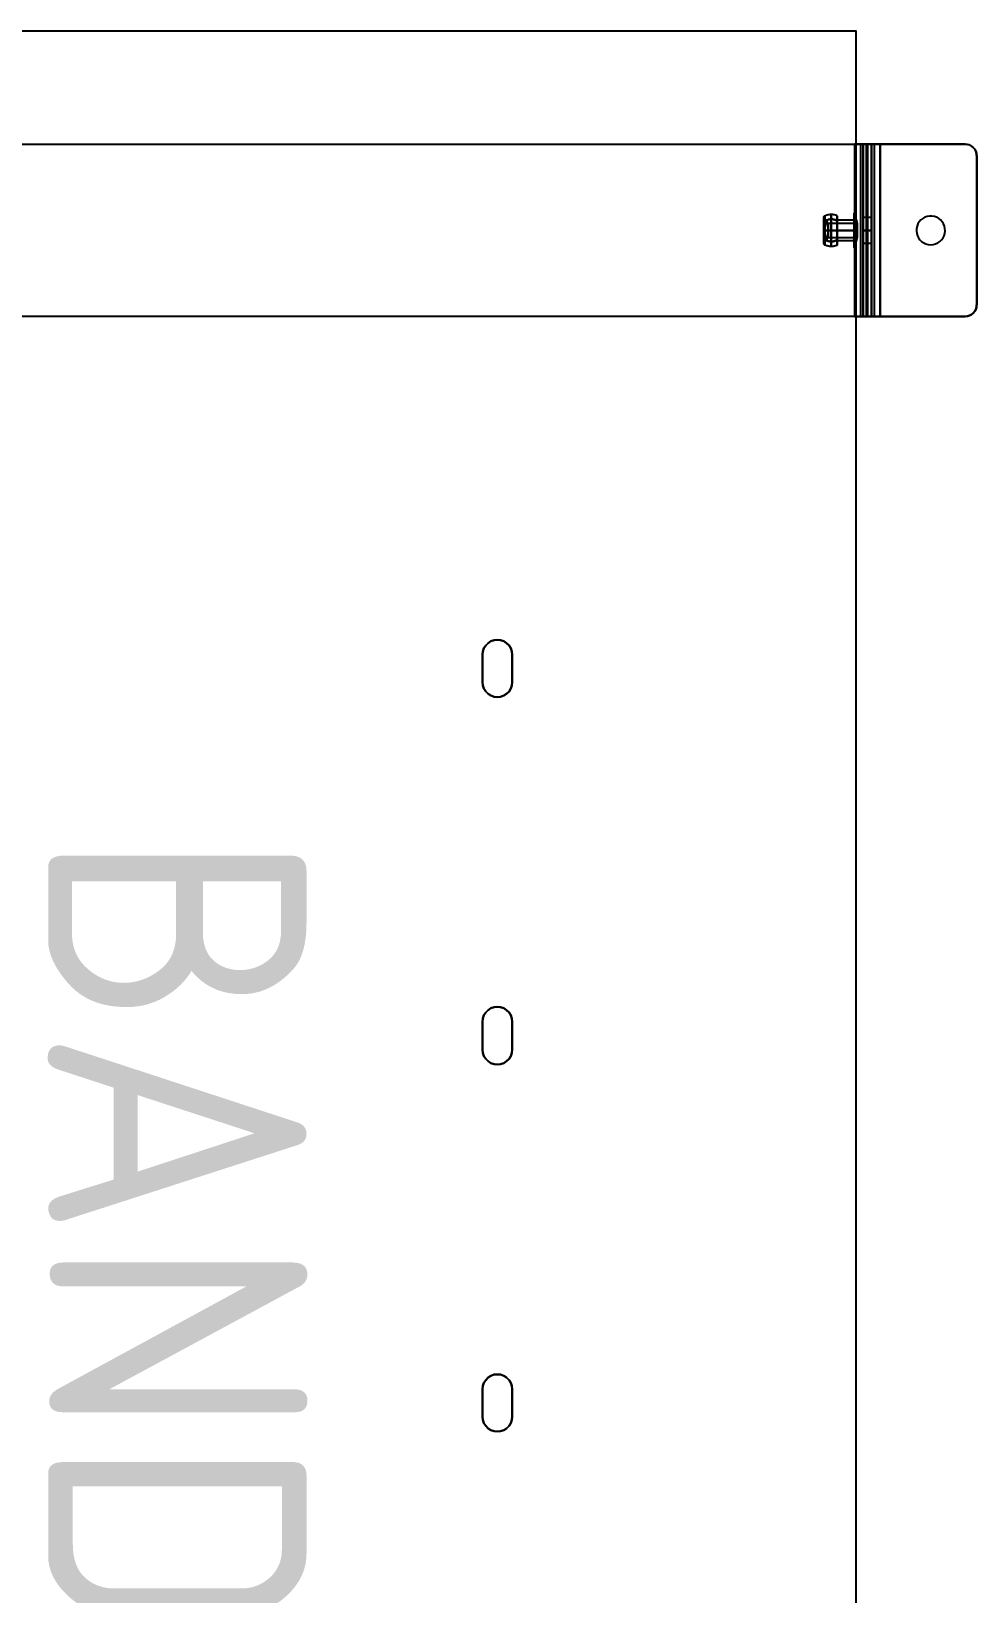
# Model space of a CAD drawing. Header units: millimetres. Extents: x 151130 to 215929, y 2134 to 34533.
# Drawn here: x 152685.3 to 152850, y 22777.1 to 23049.1 of the extents above; entities that cross this region are included whole.
import ezdxf

# ---------------------------------------------------------------- set-up
doc = ezdxf.new("R2010")
doc.units = ezdxf.units.MM
doc.layers.add('OH!-Furniture', color=7, linetype='Continuous')
doc.styles.get("Standard").update_dxf_attribs({"font": 'isocp2.shx'})

# ---------------------------------------------------------------- blocks, each defined once
blk = doc.blocks.new('GANCHO C DOBLE-flat-4')
at = {"layer": 'OH!-Furniture', "color": 2, "flags": 128}
for points in [[(-96.05, 745.78), (-96.02, 746.17), (-95.91, 746.56), (-95.72, 746.89), (-95.47, 747.2), (-95.16, 747.45), (-94.83, 747.64), (-94.44, 747.75), (-94.05, 747.78), (-94.44, 747.75), (-94.83, 747.64), (-95.16, 747.45), (-95.47, 747.2), (-95.72, 746.89), (-95.91, 746.56), (-96.02, 746.17)], [(-68.06, 747.81), (-94.05, 747.81)], [(-68.06, 747.78), (-67.67, 747.75), (-67.28, 747.64), (-66.95, 747.45), (-66.65, 747.2), (-66.4, 746.89), (-66.2, 746.56), (-66.09, 746.17), (-66.06, 745.78), (-66.09, 746.17), (-66.2, 746.56), (-66.4, 746.89), (-66.65, 747.2), (-66.95, 747.45), (-67.28, 747.64), (-67.67, 747.75)], [(-78.55, 739.79), (-78.57, 740.21), (-78.69, 740.62), (-78.85, 741.01), (-79.1, 741.37), (-79.41, 741.68), (-79.74, 741.93), (-80.1, 742.12), (-80.52, 742.23), (-80.93, 742.29), (-81.35, 742.26), (-81.76, 742.18), (-82.18, 742.01), (-82.54, 741.79), (-82.85, 741.51), (-83.12, 741.18), (-83.32, 740.82), (-83.46, 740.43), (-83.54, 740.01), (-83.54, 739.57), (-83.46, 739.15), (-83.32, 738.76), (-83.12, 738.4), (-82.85, 738.07), (-82.54, 737.79), (-82.18, 737.57), (-81.76, 737.4), (-81.35, 737.32), (-80.93, 737.29), (-80.52, 737.35), (-80.1, 737.46), (-79.74, 737.65), (-79.41, 737.9), (-79.1, 738.21), (-78.85, 738.57), (-78.69, 738.96), (-78.57, 739.37), (-78.55, 739.79)], [(-78.55, 739.79), (-78.57, 740.21), (-78.69, 740.62), (-78.85, 741.01), (-79.1, 741.37), (-79.41, 741.68), (-79.74, 741.93), (-80.1, 742.12), (-80.52, 742.23), (-80.93, 742.29), (-81.35, 742.26), (-81.76, 742.18), (-82.18, 742.01), (-82.54, 741.79), (-82.85, 741.51), (-83.12, 741.18), (-83.32, 740.82), (-83.46, 740.43), (-83.54, 740.01), (-83.54, 739.57), (-83.46, 739.15), (-83.32, 738.76), (-83.12, 738.4), (-82.85, 738.07), (-82.54, 737.79), (-82.18, 737.57), (-81.76, 737.4), (-81.35, 737.32), (-80.93, 737.29), (-80.52, 737.35), (-80.1, 737.46), (-79.74, 737.65), (-79.41, 737.9), (-79.1, 738.21), (-78.85, 738.57), (-78.69, 738.96), (-78.57, 739.37), (-78.55, 739.79)], [(-96.05, 731), (-96.05, 730.41), (-96.05, 729.94), (-96.05, 729.61), (-96.05, 729.5), (-96.05, 729.39), (-96.05, 729.08), (-96.05, 728.61), (-96.05, 728), (-96.05, 727.28), (-96.05, 726.5), (-96.05, 727.06), (-96.05, 727.56), (-96.05, 727.89), (-96.05, 728), (-96.05, 728.08), (-96.05, 728.39), (-96.05, 728.86), (-96.05, 729.5), (-96.05, 730.22)], [(-66.06, 729.5), (-96.05, 729.5), (-66.06, 729.5)], [(-81.04, 729.5), (-81.04, 728)], [(-66.06, 726.5), (-66.06, 727.28), (-66.06, 728), (-66.06, 728.61), (-66.06, 729.08), (-66.06, 729.39), (-66.06, 729.5), (-66.06, 729.61), (-66.06, 729.94), (-66.06, 730.41), (-66.06, 731), (-66.06, 730.22), (-66.06, 729.5), (-66.06, 728.86), (-66.06, 728.39), (-66.06, 728.08), (-66.06, 728), (-66.06, 727.89), (-66.06, 727.56), (-66.06, 727.06)], [(-96.05, 728), (-66.06, 728), (-96.05, 728)], [(-96.05, 482.1), (-96.05, 726.5), (-66.06, 726.5), (-66.06, 482.1), (-96.05, 482.1)], [(-66.06, 482.1), (-96.05, 482.1), (-96.05, 726.5), (-66.06, 726.5)], [(-81.04, 726.99), (-81.04, 721.92)], [(-81.04, 726.54), (-81.04, 726.47)], [(-83.13, 721.26), (-83.14, 721.25), (-83.15, 721.23), (-83.17, 721.22), (-83.18, 721.21), (-83.2, 721.2), (-83.22, 721.2), (-83.24, 721.19), (-83.25, 721.18), (-83.27, 721.18), (-83.29, 721.18), (-83.31, 721.18), (-83.33, 721.18), (-83.35, 721.18), (-83.37, 721.18), (-83.39, 721.19), (-83.41, 721.19), (-83.42, 721.2), (-83.44, 721.21), (-83.46, 721.22), (-83.47, 721.23), (-83.49, 721.24), (-83.5, 721.26), (-83.51, 721.27), (-83.52, 721.29), (-83.53, 721.3), (-83.54, 721.32), (-83.53, 721.3), (-83.52, 721.29), (-83.51, 721.27), (-83.5, 721.26), (-83.49, 721.24), (-83.47, 721.23), (-83.46, 721.22), (-83.44, 721.21), (-83.42, 721.2), (-83.41, 721.19), (-83.39, 721.19), (-83.37, 721.18), (-83.35, 721.18), (-83.33, 721.18), (-83.31, 721.18), (-83.29, 721.18), (-83.27, 721.18), (-83.25, 721.18), (-83.24, 721.19), (-83.22, 721.2), (-83.2, 721.2), (-83.18, 721.21), (-83.17, 721.22), (-83.15, 721.23), (-83.14, 721.25)], [(-82.61, 721.32), (-82.64, 721.36), (-82.67, 721.41), (-82.7, 721.45), (-82.73, 721.5), (-82.75, 721.55), (-82.78, 721.59), (-82.8, 721.64), (-82.82, 721.69), (-82.84, 721.74), (-82.86, 721.79), (-82.88, 721.84), (-82.9, 721.89), (-82.91, 721.94), (-82.93, 721.99), (-82.94, 722.04), (-82.95, 722.09), (-82.96, 722.14), (-82.97, 722.2), (-82.97, 722.25), (-82.98, 722.3), (-82.98, 722.35), (-82.99, 722.41), (-82.99, 722.46), (-82.99, 722.51), (-82.98, 722.56), (-82.98, 722.62), (-82.98, 722.67), (-82.97, 722.72), (-82.96, 722.78), (-82.95, 722.83), (-82.94, 722.88), (-82.93, 722.93), (-82.92, 722.98), (-82.9, 723.03), (-82.89, 723.08), (-82.87, 723.13), (-82.85, 723.18), (-82.83, 723.23), (-82.81, 723.28), (-82.79, 723.33), (-82.76, 723.37), (-82.74, 723.42), (-82.71, 723.47), (-82.74, 723.42), (-82.76, 723.37), (-82.79, 723.33), (-82.81, 723.28), (-82.83, 723.23), (-82.85, 723.18), (-82.87, 723.13), (-82.89, 723.08), (-82.9, 723.03), (-82.92, 722.98), (-82.93, 722.93), (-82.94, 722.88), (-82.95, 722.83), (-82.96, 722.78), (-82.97, 722.72), (-82.98, 722.67), (-82.98, 722.62), (-82.98, 722.56), (-82.99, 722.51), (-82.99, 722.46), (-82.99, 722.41), (-82.98, 722.35), (-82.98, 722.3), (-82.97, 722.25), (-82.97, 722.2), (-82.96, 722.14), (-82.95, 722.09), (-82.94, 722.04), (-82.93, 721.99), (-82.91, 721.94), (-82.9, 721.89), (-82.88, 721.84), (-82.86, 721.79), (-82.84, 721.74), (-82.82, 721.69), (-82.8, 721.64), (-82.78, 721.59), (-82.75, 721.55), (-82.73, 721.5), (-82.7, 721.45), (-82.67, 721.41), (-82.64, 721.36)], [(-81.04, 721.26), (-81.04, 721.34), (-81.04, 721.42), (-81.04, 721.49), (-81.04, 721.56), (-81.04, 721.63), (-81.04, 721.69), (-81.04, 721.75), (-81.04, 721.81), (-81.04, 721.87), (-81.04, 721.92), (-81.04, 721.87), (-81.04, 721.81), (-81.04, 721.75), (-81.04, 721.69), (-81.04, 721.63), (-81.04, 721.56), (-81.04, 721.49), (-81.04, 721.42), (-81.04, 721.34)], [(-79.38, 723.47), (-79.35, 723.42), (-79.33, 723.37), (-79.3, 723.33), (-79.28, 723.28), (-79.26, 723.23), (-79.24, 723.18), (-79.22, 723.13), (-79.2, 723.08), (-79.18, 723.03), (-79.17, 722.98), (-79.16, 722.93), (-79.14, 722.88), (-79.13, 722.83), (-79.12, 722.77), (-79.12, 722.72), (-79.11, 722.67), (-79.11, 722.62), (-79.1, 722.56), (-79.1, 722.51), (-79.1, 722.46), (-79.1, 722.41), (-79.1, 722.35), (-79.11, 722.3), (-79.11, 722.25), (-79.12, 722.19), (-79.13, 722.14), (-79.14, 722.09), (-79.15, 722.04), (-79.16, 721.99), (-79.17, 721.94), (-79.19, 721.89), (-79.21, 721.84), (-79.22, 721.79), (-79.24, 721.74), (-79.26, 721.69), (-79.28, 721.64), (-79.31, 721.59), (-79.33, 721.54), (-79.36, 721.5), (-79.38, 721.45), (-79.41, 721.41), (-79.44, 721.36), (-79.47, 721.32), (-79.44, 721.36), (-79.41, 721.41), (-79.38, 721.45), (-79.36, 721.5), (-79.33, 721.54), (-79.31, 721.59), (-79.28, 721.64), (-79.26, 721.69), (-79.24, 721.74), (-79.22, 721.79), (-79.21, 721.84), (-79.19, 721.89), (-79.17, 721.94), (-79.16, 721.99), (-79.15, 722.04), (-79.14, 722.09), (-79.13, 722.14), (-79.12, 722.19), (-79.11, 722.25), (-79.11, 722.3), (-79.1, 722.35), (-79.1, 722.41), (-79.1, 722.46), (-79.1, 722.51), (-79.1, 722.56), (-79.11, 722.62), (-79.11, 722.67), (-79.12, 722.72), (-79.12, 722.77), (-79.13, 722.83), (-79.14, 722.88), (-79.16, 722.93), (-79.17, 722.98), (-79.18, 723.03), (-79.2, 723.08), (-79.22, 723.13), (-79.24, 723.18), (-79.26, 723.23), (-79.28, 723.28), (-79.3, 723.33), (-79.33, 723.37), (-79.35, 723.42)], [(-78.55, 721.32), (-78.55, 721.3), (-78.56, 721.29), (-78.58, 721.27), (-78.59, 721.26), (-78.6, 721.24), (-78.62, 721.23), (-78.63, 721.22), (-78.65, 721.21), (-78.66, 721.2), (-78.68, 721.19), (-78.7, 721.19), (-78.72, 721.18), (-78.74, 721.18), (-78.76, 721.18), (-78.78, 721.18), (-78.79, 721.18), (-78.81, 721.18), (-78.83, 721.18), (-78.85, 721.19), (-78.87, 721.2), (-78.89, 721.2), (-78.9, 721.21), (-78.92, 721.22), (-78.93, 721.23), (-78.95, 721.25), (-78.96, 721.26), (-78.95, 721.25), (-78.93, 721.23), (-78.92, 721.22), (-78.9, 721.21), (-78.89, 721.2), (-78.87, 721.2), (-78.85, 721.19), (-78.83, 721.18), (-78.81, 721.18), (-78.79, 721.18), (-78.78, 721.18), (-78.76, 721.18), (-78.74, 721.18), (-78.72, 721.18), (-78.7, 721.19), (-78.68, 721.19), (-78.66, 721.2), (-78.65, 721.21), (-78.63, 721.22), (-78.62, 721.23), (-78.6, 721.24), (-78.59, 721.26), (-78.58, 721.27), (-78.56, 721.29), (-78.55, 721.3)]]:
    blk.add_lwpolyline(points, close=True, dxfattribs=at)
for points in [[(-66.06, 745.78), (-66.06, 731), (-96.05, 731)], [(-96.05, 731), (-96.05, 745.78), (-96.05, 731), (-66.06, 731), (-66.06, 745.78)], [(-96.05, 729.94), (-66.06, 729.94)], [(-83.32, 728), (-83.21, 728), (-82.87, 728), (-82.37, 728), (-81.76, 728), (-81.04, 728), (-80.35, 728), (-79.74, 728), (-79.24, 728), (-78.91, 728), (-78.8, 728), (-78.8, 729.5), (-78.91, 729.5), (-79.24, 729.5), (-79.74, 729.5), (-80.35, 729.5), (-81.04, 729.5), (-81.76, 729.5), (-82.37, 729.5), (-82.87, 729.5), (-83.21, 729.5)], [(-78.91, 728), (-79.24, 728), (-79.74, 728), (-80.35, 728), (-81.04, 728), (-81.76, 728), (-82.37, 728), (-82.87, 728), (-83.21, 728), (-83.32, 728), (-83.32, 729.5), (-83.21, 729.5), (-82.87, 729.5), (-82.37, 729.5), (-81.76, 729.5), (-81.04, 729.5), (-80.35, 729.5), (-79.74, 729.5), (-79.24, 729.5), (-78.91, 729.5), (-78.8, 729.5)], [(-66.06, 728.86), (-96.05, 728.86)], [(-66.06, 728.61), (-96.05, 728.61)], [(-96.05, 727.56), (-66.06, 727.56)], [(-82.29, 726.98), (-82.4, 726.97), (-82.51, 726.95), (-82.63, 726.93), (-82.74, 726.91), (-82.85, 726.88), (-82.96, 726.86), (-83.07, 726.83), (-83.18, 726.81), (-83.29, 726.78), (-83.4, 726.75), (-83.5, 726.71), (-83.61, 726.68), (-83.72, 726.65), (-83.83, 726.61), (-83.93, 726.57), (-84.04, 726.54)], [(-78.05, 726.54), (-78.05, 726.54), (-78.05, 726.54), (-78.07, 726.54), (-78.08, 726.54), (-78.1, 726.54), (-78.12, 726.54), (-78.15, 726.54), (-78.19, 726.54), (-78.22, 726.54), (-78.26, 726.54), (-78.31, 726.54), (-78.36, 726.54), (-78.41, 726.54), (-78.47, 726.54), (-78.53, 726.54), (-78.59, 726.54), (-78.66, 726.54), (-78.73, 726.54), (-78.81, 726.54), (-78.88, 726.54), (-78.96, 726.54), (-79.05, 726.54), (-79.14, 726.54), (-79.23, 726.54), (-79.32, 726.54), (-79.41, 726.54), (-79.51, 726.54), (-79.61, 726.54), (-79.71, 726.54), (-79.82, 726.54), (-79.92, 726.54), (-80.03, 726.54), (-80.14, 726.54), (-80.25, 726.54), (-80.36, 726.54), (-80.47, 726.54), (-80.59, 726.54), (-80.7, 726.54), (-80.81, 726.54), (-80.93, 726.54), (-81.04, 726.54), (-81.16, 726.54), (-81.27, 726.54), (-81.39, 726.54), (-81.5, 726.54), (-81.61, 726.54), (-81.73, 726.54), (-81.84, 726.54), (-81.95, 726.54), (-82.06, 726.54), (-82.16, 726.54), (-82.27, 726.54), (-82.37, 726.54), (-82.48, 726.54), (-82.58, 726.54), (-82.67, 726.54), (-82.77, 726.54), (-82.86, 726.54), (-82.95, 726.54), (-83.04, 726.54), (-83.12, 726.54), (-83.2, 726.54), (-83.28, 726.54), (-83.36, 726.54), (-83.43, 726.54), (-83.5, 726.54), (-83.56, 726.54), (-83.62, 726.54), (-83.68, 726.54), (-83.73, 726.54), (-83.78, 726.54), (-83.82, 726.54), (-83.86, 726.54), (-83.9, 726.54), (-83.93, 726.54), (-83.96, 726.54), (-83.99, 726.54), (-84.01, 726.54), (-84.02, 726.54), (-84.03, 726.54), (-84.04, 726.54), (-84.04, 726.54), (-84.04, 726.47), (-84.04, 726.47), (-84.03, 726.47), (-84.02, 726.47), (-84.01, 726.47), (-83.99, 726.47), (-83.96, 726.47), (-83.93, 726.47), (-83.9, 726.47), (-83.86, 726.47), (-83.82, 726.47), (-83.78, 726.47), (-83.73, 726.47), (-83.68, 726.47), (-83.62, 726.47), (-83.56, 726.47), (-83.5, 726.47), (-83.43, 726.47), (-83.36, 726.47), (-83.28, 726.47), (-83.2, 726.47), (-83.12, 726.47), (-83.04, 726.47), (-82.95, 726.47), (-82.86, 726.47), (-82.77, 726.47), (-82.67, 726.47), (-82.58, 726.47), (-82.48, 726.47), (-82.37, 726.47), (-82.27, 726.47), (-82.16, 726.47), (-82.06, 726.47), (-81.95, 726.47), (-81.84, 726.47), (-81.73, 726.47), (-81.61, 726.47), (-81.5, 726.47), (-81.39, 726.47), (-81.27, 726.47), (-81.16, 726.47), (-81.04, 726.47), (-80.93, 726.47), (-80.81, 726.47), (-80.7, 726.47), (-80.59, 726.47), (-80.47, 726.47), (-80.36, 726.47), (-80.25, 726.47), (-80.14, 726.47), (-80.03, 726.47), (-79.92, 726.47), (-79.82, 726.47), (-79.71, 726.47), (-79.61, 726.47), (-79.51, 726.47), (-79.41, 726.47), (-79.32, 726.47), (-79.23, 726.47), (-79.14, 726.47), (-79.05, 726.47), (-78.96, 726.47), (-78.88, 726.47), (-78.81, 726.47), (-78.73, 726.47), (-78.66, 726.47), (-78.59, 726.47), (-78.53, 726.47), (-78.47, 726.47), (-78.41, 726.47), (-78.36, 726.47), (-78.31, 726.47), (-78.26, 726.47), (-78.22, 726.47), (-78.19, 726.47), (-78.15, 726.47), (-78.12, 726.47), (-78.1, 726.47), (-78.08, 726.47), (-78.07, 726.47), (-78.05, 726.47), (-78.05, 726.47), (-78.05, 726.47)], [(-84.04, 726.54), (-84.03, 726.54), (-84.02, 726.54), (-84.01, 726.54), (-83.99, 726.54), (-83.96, 726.54), (-83.93, 726.54), (-83.9, 726.54), (-83.86, 726.54), (-83.82, 726.54), (-83.78, 726.54), (-83.73, 726.54), (-83.68, 726.54), (-83.62, 726.54), (-83.56, 726.54), (-83.5, 726.54), (-83.43, 726.54), (-83.36, 726.54), (-83.28, 726.54), (-83.2, 726.54), (-83.12, 726.54), (-83.04, 726.54), (-82.95, 726.54), (-82.86, 726.54), (-82.77, 726.54), (-82.67, 726.54), (-82.58, 726.54), (-82.48, 726.54), (-82.37, 726.54), (-82.27, 726.54), (-82.16, 726.54), (-82.06, 726.54), (-81.95, 726.54), (-81.84, 726.54), (-81.73, 726.54), (-81.61, 726.54), (-81.5, 726.54), (-81.39, 726.54), (-81.27, 726.54), (-81.16, 726.54), (-81.04, 726.54), (-80.93, 726.54), (-80.81, 726.54), (-80.7, 726.54), (-80.59, 726.54), (-80.47, 726.54), (-80.36, 726.54), (-80.25, 726.54), (-80.14, 726.54), (-80.03, 726.54), (-79.92, 726.54), (-79.82, 726.54), (-79.71, 726.54), (-79.61, 726.54), (-79.51, 726.54), (-79.41, 726.54), (-79.32, 726.54), (-79.23, 726.54), (-79.14, 726.54), (-79.05, 726.54), (-78.96, 726.54), (-78.88, 726.54), (-78.81, 726.54), (-78.73, 726.54), (-78.66, 726.54), (-78.59, 726.54), (-78.53, 726.54), (-78.47, 726.54), (-78.41, 726.54), (-78.36, 726.54), (-78.31, 726.54), (-78.26, 726.54), (-78.22, 726.54), (-78.19, 726.54), (-78.15, 726.54), (-78.12, 726.54), (-78.1, 726.54), (-78.08, 726.54), (-78.07, 726.54), (-78.05, 726.54), (-78.05, 726.54), (-78.05, 726.54), (-78.05, 726.47), (-78.05, 726.47), (-78.05, 726.47), (-78.07, 726.47), (-78.08, 726.47), (-78.1, 726.47), (-78.12, 726.47), (-78.15, 726.47), (-78.19, 726.47), (-78.22, 726.47), (-78.26, 726.47), (-78.31, 726.47), (-78.36, 726.47), (-78.41, 726.47), (-78.47, 726.47), (-78.53, 726.47), (-78.59, 726.47), (-78.66, 726.47), (-78.73, 726.47), (-78.81, 726.47), (-78.88, 726.47), (-78.96, 726.47), (-79.05, 726.47), (-79.14, 726.47), (-79.23, 726.47), (-79.32, 726.47), (-79.41, 726.47), (-79.51, 726.47), (-79.61, 726.47), (-79.71, 726.47), (-79.82, 726.47), (-79.92, 726.47), (-80.03, 726.47), (-80.14, 726.47), (-80.25, 726.47), (-80.36, 726.47), (-80.47, 726.47), (-80.59, 726.47), (-80.7, 726.47), (-80.81, 726.47), (-80.93, 726.47), (-81.04, 726.47), (-81.16, 726.47), (-81.27, 726.47), (-81.39, 726.47), (-81.5, 726.47), (-81.61, 726.47), (-81.73, 726.47), (-81.84, 726.47), (-81.95, 726.47), (-82.06, 726.47), (-82.16, 726.47), (-82.27, 726.47), (-82.37, 726.47), (-82.48, 726.47), (-82.58, 726.47), (-82.67, 726.47), (-82.77, 726.47), (-82.86, 726.47), (-82.95, 726.47), (-83.04, 726.47), (-83.12, 726.47), (-83.2, 726.47), (-83.28, 726.47), (-83.36, 726.47), (-83.43, 726.47), (-83.5, 726.47), (-83.56, 726.47), (-83.62, 726.47), (-83.68, 726.47), (-83.73, 726.47), (-83.78, 726.47), (-83.82, 726.47), (-83.86, 726.47), (-83.9, 726.47), (-83.93, 726.47), (-83.96, 726.47), (-83.99, 726.47), (-84.01, 726.47), (-84.02, 726.47), (-84.03, 726.47), (-84.04, 726.47)], [(-83.79, 722.47), (-83.78, 722.47), (-83.77, 722.47), (-83.76, 722.47), (-83.74, 722.47), (-83.71, 722.47), (-83.68, 722.47), (-83.65, 722.47), (-83.61, 722.47), (-83.57, 722.47), (-83.53, 722.47), (-83.48, 722.47), (-83.42, 722.47), (-83.37, 722.47), (-83.31, 722.47), (-83.24, 722.47), (-83.17, 722.47), (-83.1, 722.47), (-83.03, 722.47), (-82.95, 722.47), (-82.87, 722.47), (-82.78, 722.47), (-82.69, 722.47), (-82.6, 722.47), (-82.51, 722.47), (-82.42, 722.47), (-82.32, 722.47), (-82.22, 722.47), (-82.12, 722.47), (-82.02, 722.47), (-81.91, 722.47), (-81.81, 722.47), (-81.7, 722.47), (-81.59, 722.47), (-81.48, 722.47), (-81.37, 722.47), (-81.26, 722.47), (-81.15, 722.47), (-81.04, 722.47), (-81.04, 722.58), (-81.04, 722.69), (-81.04, 722.81), (-81.04, 722.92), (-81.04, 723.03), (-81.04, 723.14), (-81.04, 723.25), (-81.04, 723.36), (-81.04, 723.47), (-81.04, 726.47), (-81.04, 723.47)], [(-78.46, 726.54), (-78.56, 726.57), (-78.67, 726.6), (-78.77, 726.63), (-78.88, 726.66), (-78.98, 726.69), (-79.09, 726.71), (-79.2, 726.74), (-79.3, 726.76), (-79.41, 726.78), (-79.52, 726.8), (-79.63, 726.82), (-79.73, 726.84), (-79.84, 726.85), (-79.95, 726.87), (-80.06, 726.88), (-80.17, 726.89), (-80.28, 726.9), (-80.39, 726.91), (-80.49, 726.92), (-80.6, 726.93), (-80.71, 726.93), (-80.82, 726.94), (-80.93, 726.94), (-81.04, 726.94), (-81.15, 726.94), (-81.26, 726.94), (-81.37, 726.93), (-81.48, 726.93), (-81.59, 726.92), (-81.7, 726.91), (-81.81, 726.9), (-81.92, 726.89), (-82.02, 726.88), (-82.13, 726.87), (-82.24, 726.85), (-82.35, 726.84), (-82.46, 726.82), (-82.56, 726.8), (-82.67, 726.78), (-82.78, 726.76), (-82.89, 726.74), (-82.99, 726.71), (-83.1, 726.69), (-83.21, 726.66), (-83.31, 726.63), (-83.42, 726.6), (-83.52, 726.57), (-83.62, 726.54), (-83.52, 726.57), (-83.42, 726.6), (-83.31, 726.63), (-83.2, 726.66), (-83.1, 726.69), (-82.99, 726.71), (-82.89, 726.74), (-82.78, 726.76), (-82.67, 726.78), (-82.56, 726.8), (-82.46, 726.82), (-82.35, 726.84), (-82.24, 726.85), (-82.13, 726.87), (-82.02, 726.88), (-81.92, 726.89), (-81.81, 726.9), (-81.7, 726.91), (-81.59, 726.92), (-81.48, 726.93), (-81.37, 726.93), (-81.26, 726.94), (-81.15, 726.94), (-81.04, 726.94), (-80.93, 726.94), (-80.82, 726.94), (-80.71, 726.93), (-80.6, 726.93), (-80.5, 726.92), (-80.39, 726.91), (-80.28, 726.9), (-80.17, 726.89), (-80.06, 726.88), (-79.95, 726.87), (-79.84, 726.85), (-79.73, 726.84), (-79.63, 726.82), (-79.52, 726.8), (-79.41, 726.78), (-79.3, 726.76), (-79.2, 726.74), (-79.09, 726.71), (-78.98, 726.69), (-78.88, 726.66), (-78.77, 726.63), (-78.67, 726.6), (-78.56, 726.57), (-78.46, 726.54)], [(-82.79, 726.47), (-82.78, 726.47), (-82.77, 726.47), (-82.76, 726.47), (-82.74, 726.47), (-82.71, 726.47), (-82.68, 726.47), (-82.65, 726.47), (-82.61, 726.47), (-82.57, 726.47), (-82.53, 726.47), (-82.48, 726.47), (-82.43, 726.47), (-82.37, 726.47), (-82.31, 726.47), (-82.25, 726.47), (-82.18, 726.47), (-82.11, 726.47), (-82.04, 726.47), (-81.97, 726.47), (-81.89, 726.47), (-81.81, 726.47), (-81.73, 726.47), (-81.65, 726.47), (-81.57, 726.47), (-81.48, 726.47), (-81.4, 726.47), (-81.31, 726.47), (-81.22, 726.47), (-81.13, 726.47), (-81.04, 726.47), (-80.96, 726.47), (-80.87, 726.47), (-80.78, 726.47), (-80.69, 726.47), (-80.61, 726.47), (-80.52, 726.47), (-80.44, 726.47), (-80.35, 726.47), (-80.27, 726.47), (-80.19, 726.47), (-80.12, 726.47), (-80.04, 726.47), (-79.97, 726.47), (-79.9, 726.47), (-79.84, 726.47), (-79.78, 726.47), (-79.72, 726.47), (-79.66, 726.47), (-79.61, 726.47), (-79.56, 726.47), (-79.51, 726.47), (-79.47, 726.47), (-79.44, 726.47), (-79.4, 726.47), (-79.38, 726.47), (-79.35, 726.47), (-79.33, 726.47), (-79.32, 726.47), (-79.3, 726.47), (-79.3, 726.47), (-79.29, 726.47), (-79.3, 726.47), (-79.3, 726.47), (-79.32, 726.47), (-79.33, 726.47), (-79.35, 726.47), (-79.38, 726.47), (-79.4, 726.47), (-79.44, 726.47), (-79.47, 726.47), (-79.51, 726.47), (-79.56, 726.47), (-79.61, 726.47), (-79.66, 726.47), (-79.72, 726.47), (-79.78, 726.47), (-79.84, 726.47), (-79.9, 726.47), (-79.97, 726.47), (-80.04, 726.47), (-80.12, 726.47), (-80.19, 726.47), (-80.27, 726.47), (-80.35, 726.47), (-80.44, 726.47), (-80.52, 726.47), (-80.61, 726.47), (-80.69, 726.47), (-80.78, 726.47), (-80.87, 726.47), (-80.96, 726.47), (-81.04, 726.47), (-81.13, 726.47), (-81.22, 726.47), (-81.31, 726.47), (-81.4, 726.47), (-81.48, 726.47), (-81.57, 726.47), (-81.65, 726.47), (-81.73, 726.47), (-81.81, 726.47), (-81.89, 726.47), (-81.97, 726.47), (-82.04, 726.47), (-82.11, 726.47), (-82.18, 726.47), (-82.25, 726.47), (-82.31, 726.47), (-82.37, 726.47), (-82.43, 726.47), (-82.48, 726.47), (-82.53, 726.47), (-82.57, 726.47), (-82.61, 726.47), (-82.65, 726.47), (-82.68, 726.47), (-82.71, 726.47), (-82.74, 726.47), (-82.76, 726.47), (-82.77, 726.47), (-82.78, 726.47), (-82.79, 726.47), (-82.79, 726.47), (-82.79, 723.47), (-82.79, 723.47), (-82.78, 723.47), (-82.77, 723.47), (-82.76, 723.47), (-82.74, 723.47), (-82.71, 723.47), (-82.68, 723.47), (-82.65, 723.47), (-82.61, 723.47), (-82.57, 723.47), (-82.53, 723.47), (-82.48, 723.47), (-82.43, 723.47), (-82.37, 723.47), (-82.31, 723.47), (-82.25, 723.47), (-82.18, 723.47), (-82.11, 723.47), (-82.04, 723.47), (-81.97, 723.47), (-81.89, 723.47), (-81.81, 723.47), (-81.73, 723.47), (-81.65, 723.47), (-81.57, 723.47), (-81.48, 723.47), (-81.4, 723.47), (-81.31, 723.47), (-81.22, 723.47), (-81.13, 723.47), (-81.04, 723.47), (-80.96, 723.47), (-80.87, 723.47), (-80.78, 723.47), (-80.69, 723.47), (-80.61, 723.47), (-80.52, 723.47), (-80.44, 723.47), (-80.35, 723.47), (-80.27, 723.47), (-80.19, 723.47), (-80.12, 723.47), (-80.04, 723.47), (-79.97, 723.47), (-79.9, 723.47), (-79.84, 723.47), (-79.78, 723.47), (-79.72, 723.47), (-79.66, 723.47), (-79.61, 723.47), (-79.56, 723.47), (-79.51, 723.47), (-79.47, 723.47), (-79.44, 723.47), (-79.4, 723.47), (-79.38, 723.47), (-79.35, 723.47), (-79.33, 723.47), (-79.32, 723.47), (-79.3, 723.47), (-79.3, 723.47), (-79.29, 723.47), (-79.3, 723.47), (-79.3, 723.47), (-79.32, 723.47), (-79.33, 723.47), (-79.35, 723.47), (-79.38, 723.47), (-79.4, 723.47), (-79.44, 723.47), (-79.47, 723.47), (-79.51, 723.47), (-79.56, 723.47), (-79.61, 723.47), (-79.66, 723.47), (-79.72, 723.47), (-79.78, 723.47), (-79.84, 723.47), (-79.9, 723.47), (-79.97, 723.47), (-80.04, 723.47), (-80.12, 723.47), (-80.19, 723.47), (-80.27, 723.47), (-80.35, 723.47), (-80.44, 723.47), (-80.52, 723.47), (-80.61, 723.47), (-80.69, 723.47), (-80.78, 723.47), (-80.87, 723.47), (-80.96, 723.47), (-81.04, 723.47), (-81.13, 723.47), (-81.22, 723.47), (-81.31, 723.47), (-81.4, 723.47), (-81.48, 723.47), (-81.57, 723.47), (-81.65, 723.47), (-81.73, 723.47), (-81.81, 723.47), (-81.89, 723.47), (-81.97, 723.47), (-82.04, 723.47), (-82.11, 723.47), (-82.18, 723.47), (-82.25, 723.47), (-82.31, 723.47), (-82.37, 723.47), (-82.43, 723.47), (-82.48, 723.47), (-82.53, 723.47), (-82.57, 723.47), (-82.61, 723.47), (-82.65, 723.47), (-82.68, 723.47), (-82.71, 723.47), (-82.74, 723.47), (-82.76, 723.47), (-82.77, 723.47), (-82.78, 723.47), (-82.79, 723.47)], [(-82.29, 721.92), (-82.29, 721.92), (-82.28, 721.92), (-82.27, 721.92), (-82.26, 721.92), (-82.24, 721.92), (-82.21, 721.92), (-82.18, 721.92), (-82.15, 721.92), (-82.11, 721.92), (-82.07, 721.92), (-82.03, 721.92), (-81.98, 721.92), (-81.93, 721.92), (-81.87, 721.92), (-81.81, 721.92), (-81.75, 721.92), (-81.69, 721.92), (-81.62, 721.92), (-81.56, 721.92), (-81.49, 721.92), (-81.42, 721.92), (-81.34, 721.92), (-81.27, 721.92), (-81.19, 721.92), (-81.12, 721.92), (-81.04, 721.92), (-80.97, 721.92), (-80.89, 721.92), (-80.82, 721.92), (-80.74, 721.92), (-80.67, 721.92), (-80.6, 721.92), (-80.53, 721.92), (-80.46, 721.92), (-80.4, 721.92), (-80.33, 721.92), (-80.27, 721.92), (-80.22, 721.92), (-80.16, 721.92), (-80.11, 721.92), (-80.06, 721.92), (-80.02, 721.92), (-79.97, 721.92), (-79.94, 721.92), (-79.9, 721.92), (-79.88, 721.92), (-79.85, 721.92), (-79.83, 721.92), (-79.82, 721.92), (-79.8, 721.92), (-79.8, 721.92), (-79.79, 721.92), (-79.79, 726.99), (-79.8, 726.99), (-79.8, 726.99), (-79.82, 726.99), (-79.83, 726.99), (-79.85, 726.99), (-79.88, 726.99), (-79.9, 726.99), (-79.94, 726.99), (-79.97, 726.99), (-80.02, 726.99), (-80.06, 726.99), (-80.11, 726.99), (-80.16, 726.99), (-80.22, 726.99), (-80.27, 726.99), (-80.33, 726.99), (-80.4, 726.99), (-80.46, 726.99), (-80.53, 726.99), (-80.6, 726.99), (-80.67, 726.99), (-80.74, 726.99), (-80.82, 726.99), (-80.89, 726.99), (-80.97, 726.99), (-81.04, 726.99), (-81.12, 726.99), (-81.19, 726.99), (-81.27, 726.99), (-81.34, 726.99), (-81.42, 726.99), (-81.49, 726.99), (-81.56, 726.99), (-81.62, 726.99), (-81.69, 726.99), (-81.75, 726.99), (-81.81, 726.99), (-81.87, 726.99), (-81.93, 726.99), (-81.98, 726.99), (-82.03, 726.99), (-82.07, 726.99), (-82.11, 726.99), (-82.15, 726.99), (-82.18, 726.99), (-82.21, 726.99), (-82.24, 726.99), (-82.26, 726.99), (-82.27, 726.99), (-82.28, 726.99), (-82.29, 726.99)], [(-79.8, 721.92), (-79.8, 721.92), (-79.82, 721.92), (-79.83, 721.92), (-79.85, 721.92), (-79.88, 721.92), (-79.9, 721.92), (-79.94, 721.92), (-79.97, 721.92), (-80.02, 721.92), (-80.06, 721.92), (-80.11, 721.92), (-80.16, 721.92), (-80.22, 721.92), (-80.27, 721.92), (-80.33, 721.92), (-80.4, 721.92), (-80.46, 721.92), (-80.53, 721.92), (-80.6, 721.92), (-80.67, 721.92), (-80.74, 721.92), (-80.82, 721.92), (-80.89, 721.92), (-80.97, 721.92), (-81.04, 721.92), (-81.12, 721.92), (-81.19, 721.92), (-81.27, 721.92), (-81.34, 721.92), (-81.42, 721.92), (-81.49, 721.92), (-81.56, 721.92), (-81.62, 721.92), (-81.69, 721.92), (-81.75, 721.92), (-81.81, 721.92), (-81.87, 721.92), (-81.93, 721.92), (-81.98, 721.92), (-82.03, 721.92), (-82.07, 721.92), (-82.11, 721.92), (-82.15, 721.92), (-82.18, 721.92), (-82.21, 721.92), (-82.24, 721.92), (-82.26, 721.92), (-82.27, 721.92), (-82.28, 721.92), (-82.29, 721.92), (-82.29, 721.92), (-82.29, 726.99), (-82.29, 726.99), (-82.28, 726.99), (-82.27, 726.99), (-82.26, 726.99), (-82.24, 726.99), (-82.21, 726.99), (-82.18, 726.99), (-82.15, 726.99), (-82.11, 726.99), (-82.07, 726.99), (-82.03, 726.99), (-81.98, 726.99), (-81.93, 726.99), (-81.87, 726.99), (-81.81, 726.99), (-81.75, 726.99), (-81.69, 726.99), (-81.62, 726.99), (-81.56, 726.99), (-81.49, 726.99), (-81.42, 726.99), (-81.34, 726.99), (-81.27, 726.99), (-81.19, 726.99), (-81.12, 726.99), (-81.04, 726.99), (-80.97, 726.99), (-80.89, 726.99), (-80.82, 726.99), (-80.74, 726.99), (-80.67, 726.99), (-80.6, 726.99), (-80.53, 726.99), (-80.46, 726.99), (-80.4, 726.99), (-80.33, 726.99), (-80.27, 726.99), (-80.22, 726.99), (-80.16, 726.99), (-80.11, 726.99), (-80.06, 726.99), (-80.02, 726.99), (-79.97, 726.99), (-79.94, 726.99), (-79.9, 726.99), (-79.88, 726.99), (-79.85, 726.99), (-79.83, 726.99), (-79.82, 726.99), (-79.8, 726.99), (-79.8, 726.99), (-79.79, 726.99)], [(-81.04, 726.96), (-81.04, 726.92), (-81.04, 726.88), (-81.04, 726.83), (-81.04, 726.78), (-81.04, 726.73), (-81.04, 726.67), (-81.04, 726.61), (-81.04, 726.54), (-81.04, 726.61), (-81.04, 726.67), (-81.04, 726.73), (-81.04, 726.78), (-81.04, 726.83), (-81.04, 726.88), (-81.04, 726.92), (-81.04, 726.96), (-81.04, 726.99)], [(-78.04, 726.54), (-78.15, 726.57), (-78.26, 726.61), (-78.36, 726.65), (-78.47, 726.68), (-78.58, 726.71), (-78.69, 726.75), (-78.8, 726.78), (-78.91, 726.81), (-79.02, 726.83), (-79.13, 726.86), (-79.24, 726.88), (-79.35, 726.91), (-79.46, 726.93), (-79.57, 726.95), (-79.68, 726.97), (-79.79, 726.98)], [(-79.29, 723.47), (-79.29, 726.47)], [(-83.6, 723.47), (-83.63, 723.41), (-83.65, 723.35), (-83.67, 723.29), (-83.68, 723.23), (-83.7, 723.17), (-83.72, 723.11), (-83.73, 723.05), (-83.74, 722.98), (-83.75, 722.92), (-83.76, 722.86), (-83.77, 722.8), (-83.78, 722.73), (-83.78, 722.67), (-83.79, 722.61), (-83.79, 722.55), (-83.79, 722.48), (-83.79, 722.42), (-83.79, 722.36), (-83.79, 722.29), (-83.78, 722.23), (-83.77, 722.17), (-83.77, 722.11), (-83.76, 722.04), (-83.75, 721.98), (-83.74, 721.92), (-83.72, 721.86), (-83.71, 721.8), (-83.69, 721.74), (-83.67, 721.67), (-83.66, 721.61), (-83.64, 721.56), (-83.61, 721.5), (-83.59, 721.44), (-83.57, 721.38), (-83.54, 721.32)], [(-78.3, 722.47), (-78.3, 722.47), (-78.32, 722.47), (-78.33, 722.47), (-78.35, 722.47), (-78.38, 722.47), (-78.4, 722.47), (-78.44, 722.47), (-78.47, 722.47), (-78.52, 722.47), (-78.56, 722.47), (-78.61, 722.47), (-78.66, 722.47), (-78.72, 722.47), (-78.78, 722.47), (-78.85, 722.47), (-78.91, 722.47), (-78.99, 722.47), (-79.06, 722.47), (-79.14, 722.47), (-79.22, 722.47), (-79.31, 722.47), (-79.39, 722.47), (-79.48, 722.47), (-79.57, 722.47), (-79.67, 722.47), (-79.77, 722.47), (-79.87, 722.47), (-79.97, 722.47), (-80.07, 722.47), (-80.17, 722.47), (-80.28, 722.47), (-80.39, 722.47), (-80.49, 722.47), (-80.6, 722.47), (-80.71, 722.47), (-80.82, 722.47), (-80.93, 722.47), (-81.04, 722.47), (-81.04, 722.36), (-81.04, 722.25), (-81.04, 722.15), (-81.04, 722.04), (-81.04, 721.93), (-81.04, 721.83), (-81.04, 721.72), (-81.04, 721.62), (-81.04, 721.52), (-81.04, 721.42), (-81.04, 721.32), (-81.04, 721.42), (-81.04, 721.52), (-81.04, 721.62), (-81.04, 721.72), (-81.04, 721.83), (-81.04, 721.93), (-81.04, 722.04), (-81.04, 722.15), (-81.04, 722.25), (-81.04, 722.36), (-81.04, 722.47), (-81.15, 722.47), (-81.26, 722.47), (-81.37, 722.47), (-81.48, 722.47), (-81.59, 722.47), (-81.7, 722.47), (-81.81, 722.47), (-81.91, 722.47), (-82.02, 722.47), (-82.12, 722.47), (-82.22, 722.47), (-82.32, 722.47), (-82.42, 722.47), (-82.51, 722.47), (-82.6, 722.47), (-82.69, 722.47), (-82.78, 722.47), (-82.87, 722.47), (-82.95, 722.47), (-83.03, 722.47), (-83.1, 722.47), (-83.17, 722.47), (-83.24, 722.47), (-83.31, 722.47), (-83.37, 722.47), (-83.42, 722.47), (-83.48, 722.47), (-83.53, 722.47), (-83.57, 722.47), (-83.61, 722.47), (-83.65, 722.47), (-83.68, 722.47), (-83.71, 722.47), (-83.74, 722.47), (-83.76, 722.47), (-83.77, 722.47), (-83.78, 722.47), (-83.79, 722.47), (-83.79, 722.47)], [(-83.6, 723.47), (-83.59, 723.47), (-83.58, 723.47), (-83.57, 723.47), (-83.55, 723.47), (-83.52, 723.47), (-83.5, 723.47), (-83.46, 723.47), (-83.43, 723.47), (-83.39, 723.47), (-83.34, 723.47), (-83.3, 723.47), (-83.24, 723.47), (-83.19, 723.47), (-83.13, 723.47), (-83.06, 723.47), (-83, 723.47), (-82.93, 723.47), (-82.85, 723.47), (-82.78, 723.47), (-82.7, 723.47), (-82.62, 723.47), (-82.53, 723.47), (-82.44, 723.47), (-82.35, 723.47), (-82.26, 723.47), (-82.17, 723.47), (-82.07, 723.47), (-81.97, 723.47), (-81.87, 723.47), (-81.77, 723.47), (-81.67, 723.47), (-81.57, 723.47), (-81.46, 723.47), (-81.36, 723.47), (-81.26, 723.47), (-81.15, 723.47), (-81.04, 723.47), (-80.94, 723.47), (-80.83, 723.47), (-80.73, 723.47), (-80.62, 723.47), (-80.52, 723.47), (-80.42, 723.47), (-80.31, 723.47), (-80.21, 723.47), (-80.11, 723.47), (-80.02, 723.47), (-79.92, 723.47), (-79.83, 723.47), (-79.73, 723.47), (-79.64, 723.47), (-79.56, 723.47), (-79.47, 723.47), (-79.39, 723.47), (-79.31, 723.47), (-79.23, 723.47), (-79.16, 723.47), (-79.09, 723.47), (-79.02, 723.47), (-78.96, 723.47), (-78.9, 723.47), (-78.84, 723.47), (-78.79, 723.47), (-78.74, 723.47), (-78.7, 723.47), (-78.66, 723.47), (-78.62, 723.47), (-78.59, 723.47), (-78.56, 723.47), (-78.54, 723.47), (-78.52, 723.47), (-78.5, 723.47), (-78.49, 723.47), (-78.49, 723.47), (-78.48, 723.47), (-78.49, 723.47), (-78.49, 723.47), (-78.5, 723.47), (-78.52, 723.47), (-78.54, 723.47), (-78.56, 723.47), (-78.59, 723.47), (-78.62, 723.47), (-78.66, 723.47), (-78.7, 723.47), (-78.74, 723.47), (-78.79, 723.47), (-78.84, 723.47), (-78.9, 723.47), (-78.96, 723.47), (-79.02, 723.47), (-79.09, 723.47), (-79.16, 723.47), (-79.23, 723.47), (-79.31, 723.47), (-79.39, 723.47), (-79.47, 723.47), (-79.56, 723.47), (-79.64, 723.47), (-79.73, 723.47), (-79.83, 723.47), (-79.92, 723.47), (-80.02, 723.47), (-80.11, 723.47), (-80.21, 723.47), (-80.31, 723.47), (-80.42, 723.47), (-80.52, 723.47), (-80.62, 723.47), (-80.73, 723.47), (-80.83, 723.47), (-80.94, 723.47), (-81.04, 723.47), (-81.15, 723.47), (-81.26, 723.47), (-81.36, 723.47), (-81.46, 723.47), (-81.57, 723.47), (-81.67, 723.47), (-81.77, 723.47), (-81.87, 723.47), (-81.97, 723.47), (-82.07, 723.47), (-82.17, 723.47), (-82.26, 723.47), (-82.35, 723.47), (-82.44, 723.47), (-82.53, 723.47), (-82.62, 723.47), (-82.7, 723.47), (-82.78, 723.47), (-82.85, 723.47), (-82.93, 723.47), (-83, 723.47), (-83.06, 723.47), (-83.13, 723.47), (-83.19, 723.47), (-83.24, 723.47), (-83.3, 723.47), (-83.34, 723.47), (-83.39, 723.47), (-83.43, 723.47), (-83.46, 723.47), (-83.5, 723.47), (-83.52, 723.47), (-83.55, 723.47), (-83.57, 723.47), (-83.58, 723.47), (-83.59, 723.47), (-83.6, 723.47), (-83.6, 723.47)], [(-83.54, 721.32), (-83.53, 721.32), (-83.52, 721.32), (-83.51, 721.32), (-83.49, 721.32), (-83.46, 721.32), (-83.43, 721.32), (-83.4, 721.32), (-83.36, 721.32), (-83.32, 721.32), (-83.27, 721.32), (-83.22, 721.32), (-83.17, 721.32), (-83.11, 721.32), (-83.05, 721.32), (-82.99, 721.32), (-82.92, 721.32), (-82.85, 721.32), (-82.77, 721.32), (-82.69, 721.32), (-82.61, 721.32), (-82.53, 721.32), (-82.44, 721.32), (-82.35, 721.32), (-82.26, 721.32), (-82.17, 721.32), (-82.07, 721.32), (-81.97, 721.32), (-81.88, 721.32), (-81.78, 721.32), (-81.67, 721.32), (-81.57, 721.32), (-81.47, 721.32), (-81.36, 721.32), (-81.26, 721.32), (-81.15, 721.32), (-81.04, 721.32), (-80.94, 721.32), (-80.83, 721.32), (-80.73, 721.32), (-80.62, 721.32), (-80.52, 721.32), (-80.41, 721.32), (-80.31, 721.32), (-80.21, 721.32), (-80.11, 721.32), (-80.01, 721.32), (-79.92, 721.32), (-79.83, 721.32), (-79.73, 721.32), (-79.64, 721.32), (-79.56, 721.32), (-79.47, 721.32), (-79.39, 721.32), (-79.32, 721.32), (-79.24, 721.32), (-79.17, 721.32), (-79.1, 721.32), (-79.04, 721.32), (-78.97, 721.32), (-78.92, 721.32), (-78.86, 721.32), (-78.81, 721.32), (-78.77, 721.32), (-78.73, 721.32), (-78.69, 721.32), (-78.65, 721.32), (-78.63, 721.32), (-78.6, 721.32), (-78.58, 721.32), (-78.57, 721.32), (-78.55, 721.32), (-78.55, 721.32), (-78.55, 721.32), (-78.55, 721.32), (-78.55, 721.32), (-78.57, 721.32), (-78.58, 721.32), (-78.6, 721.32), (-78.63, 721.32), (-78.65, 721.32), (-78.69, 721.32), (-78.73, 721.32), (-78.77, 721.32), (-78.81, 721.32), (-78.86, 721.32), (-78.92, 721.32), (-78.97, 721.32), (-79.04, 721.32), (-79.1, 721.32), (-79.17, 721.32), (-79.24, 721.32), (-79.32, 721.32), (-79.39, 721.32), (-79.47, 721.32), (-79.56, 721.32), (-79.64, 721.32), (-79.73, 721.32), (-79.83, 721.32), (-79.92, 721.32), (-80.01, 721.32), (-80.11, 721.32), (-80.21, 721.32), (-80.31, 721.32), (-80.41, 721.32), (-80.52, 721.32), (-80.62, 721.32), (-80.73, 721.32), (-80.83, 721.32), (-80.94, 721.32), (-81.04, 721.32), (-81.15, 721.32), (-81.26, 721.32), (-81.36, 721.32), (-81.47, 721.32), (-81.57, 721.32), (-81.67, 721.32), (-81.78, 721.32), (-81.88, 721.32), (-81.97, 721.32), (-82.07, 721.32), (-82.17, 721.32), (-82.26, 721.32), (-82.35, 721.32), (-82.44, 721.32), (-82.53, 721.32), (-82.61, 721.32), (-82.69, 721.32), (-82.77, 721.32), (-82.85, 721.32), (-82.92, 721.32), (-82.99, 721.32), (-83.05, 721.32), (-83.11, 721.32), (-83.17, 721.32), (-83.22, 721.32), (-83.27, 721.32), (-83.32, 721.32), (-83.36, 721.32), (-83.4, 721.32), (-83.43, 721.32), (-83.46, 721.32), (-83.49, 721.32), (-83.51, 721.32), (-83.52, 721.32), (-83.53, 721.32), (-83.54, 721.32), (-83.54, 721.32)], [(-78.74, 721.18), (-78.75, 721.18), (-78.76, 721.18), (-78.77, 721.18), (-78.79, 721.18), (-78.82, 721.18), (-78.84, 721.18), (-78.88, 721.18), (-78.91, 721.18), (-78.95, 721.18), (-79, 721.18), (-79.05, 721.18), (-79.1, 721.18), (-79.15, 721.18), (-79.21, 721.18), (-79.28, 721.18), (-79.34, 721.18), (-79.41, 721.18), (-79.49, 721.18), (-79.56, 721.18), (-79.64, 721.18), (-79.72, 721.18), (-79.8, 721.18), (-79.89, 721.18), (-79.98, 721.18), (-80.07, 721.18), (-80.16, 721.18), (-80.25, 721.18), (-80.35, 721.18), (-80.45, 721.18), (-80.54, 721.18), (-80.64, 721.18), (-80.74, 721.18), (-80.84, 721.18), (-80.94, 721.18), (-81.04, 721.18), (-81.14, 721.18), (-81.24, 721.18), (-81.34, 721.18), (-81.44, 721.18), (-81.54, 721.18), (-81.64, 721.18), (-81.74, 721.18), (-81.83, 721.18), (-81.93, 721.18), (-82.02, 721.18), (-82.11, 721.18), (-82.2, 721.18), (-82.28, 721.18), (-82.37, 721.18), (-82.45, 721.18), (-82.53, 721.18), (-82.6, 721.18), (-82.67, 721.18), (-82.74, 721.18), (-82.81, 721.18), (-82.87, 721.18), (-82.93, 721.18), (-82.99, 721.18), (-83.04, 721.18), (-83.09, 721.18), (-83.13, 721.18), (-83.17, 721.18), (-83.21, 721.18), (-83.24, 721.18), (-83.27, 721.18), (-83.3, 721.18), (-83.31, 721.18), (-83.33, 721.18), (-83.34, 721.18), (-83.35, 721.18), (-83.35, 721.18), (-83.35, 721.18), (-83.34, 721.18), (-83.33, 721.18), (-83.31, 721.18), (-83.3, 721.18), (-83.27, 721.18), (-83.24, 721.18), (-83.21, 721.18), (-83.17, 721.18), (-83.13, 721.18), (-83.09, 721.18), (-83.04, 721.18), (-82.99, 721.18), (-82.93, 721.18), (-82.87, 721.18), (-82.81, 721.18), (-82.74, 721.18), (-82.67, 721.18), (-82.6, 721.18), (-82.53, 721.18), (-82.45, 721.18), (-82.37, 721.18), (-82.28, 721.18), (-82.2, 721.18), (-82.11, 721.18), (-82.02, 721.18), (-81.93, 721.18), (-81.83, 721.18), (-81.74, 721.18), (-81.64, 721.18), (-81.54, 721.18), (-81.44, 721.18), (-81.34, 721.18), (-81.24, 721.18), (-81.14, 721.18), (-81.04, 721.18), (-80.94, 721.18), (-80.84, 721.18), (-80.74, 721.18), (-80.64, 721.18), (-80.54, 721.18), (-80.45, 721.18), (-80.35, 721.18), (-80.25, 721.18), (-80.16, 721.18), (-80.07, 721.18), (-79.98, 721.18), (-79.89, 721.18), (-79.8, 721.18), (-79.72, 721.18), (-79.64, 721.18), (-79.56, 721.18), (-79.49, 721.18), (-79.41, 721.18), (-79.34, 721.18), (-79.28, 721.18), (-79.21, 721.18), (-79.15, 721.18), (-79.1, 721.18), (-79.05, 721.18), (-79, 721.18), (-78.95, 721.18), (-78.91, 721.18), (-78.88, 721.18), (-78.84, 721.18), (-78.82, 721.18), (-78.79, 721.18), (-78.77, 721.18), (-78.76, 721.18), (-78.75, 721.18), (-78.74, 721.18), (-78.74, 721.18)], [(-83.12, 721.26), (-83.12, 721.26), (-83.11, 721.26), (-83.09, 721.26), (-83.07, 721.26), (-83.05, 721.26), (-83.02, 721.26), (-82.98, 721.26), (-82.95, 721.26), (-82.91, 721.26), (-82.86, 721.26), (-82.81, 721.26), (-82.76, 721.26), (-82.7, 721.26), (-82.65, 721.26), (-82.58, 721.26), (-82.52, 721.26), (-82.45, 721.26), (-82.37, 721.26), (-82.3, 721.26), (-82.22, 721.26), (-82.14, 721.26), (-82.06, 721.26), (-81.97, 721.26), (-81.88, 721.26), (-81.8, 721.26), (-81.71, 721.26), (-81.61, 721.26), (-81.52, 721.26), (-81.43, 721.26), (-81.33, 721.26), (-81.24, 721.26), (-81.14, 721.26), (-81.04, 721.26), (-80.95, 721.26), (-80.85, 721.26), (-80.76, 721.26), (-80.66, 721.26), (-80.57, 721.26), (-80.47, 721.26), (-80.38, 721.26), (-80.29, 721.26), (-80.2, 721.26), (-80.12, 721.26), (-80.03, 721.26), (-79.95, 721.26), (-79.87, 721.26), (-79.79, 721.26), (-79.71, 721.26), (-79.64, 721.26), (-79.57, 721.26), (-79.5, 721.26), (-79.44, 721.26), (-79.38, 721.26), (-79.33, 721.26), (-79.27, 721.26), (-79.22, 721.26), (-79.18, 721.26), (-79.14, 721.26), (-79.1, 721.26), (-79.07, 721.26), (-79.04, 721.26), (-79.02, 721.26), (-79, 721.26), (-78.98, 721.26), (-78.97, 721.26), (-78.96, 721.26), (-78.96, 721.26), (-78.96, 721.26), (-78.97, 721.26), (-78.98, 721.26), (-79, 721.26), (-79.02, 721.26), (-79.04, 721.26), (-79.07, 721.26), (-79.1, 721.26), (-79.14, 721.26), (-79.18, 721.26), (-79.22, 721.26), (-79.27, 721.26), (-79.33, 721.26), (-79.38, 721.26), (-79.44, 721.26), (-79.5, 721.26), (-79.57, 721.26), (-79.64, 721.26), (-79.71, 721.26), (-79.79, 721.26), (-79.87, 721.26), (-79.95, 721.26), (-80.03, 721.26), (-80.12, 721.26), (-80.2, 721.26), (-80.29, 721.26), (-80.38, 721.26), (-80.47, 721.26), (-80.57, 721.26), (-80.66, 721.26), (-80.76, 721.26), (-80.85, 721.26), (-80.95, 721.26), (-81.04, 721.26), (-81.14, 721.26), (-81.24, 721.26), (-81.33, 721.26), (-81.43, 721.26), (-81.52, 721.26), (-81.61, 721.26), (-81.71, 721.26), (-81.8, 721.26), (-81.88, 721.26), (-81.97, 721.26), (-82.06, 721.26), (-82.14, 721.26), (-82.22, 721.26), (-82.3, 721.26), (-82.37, 721.26), (-82.45, 721.26), (-82.52, 721.26), (-82.58, 721.26), (-82.65, 721.26), (-82.7, 721.26), (-82.76, 721.26), (-82.81, 721.26), (-82.86, 721.26), (-82.91, 721.26), (-82.95, 721.26), (-82.98, 721.26), (-83.02, 721.26), (-83.05, 721.26), (-83.07, 721.26), (-83.09, 721.26), (-83.11, 721.26), (-83.12, 721.26), (-83.12, 721.26), (-83.13, 721.26)], [(-82.29, 721.91), (-82.35, 721.89), (-82.4, 721.86), (-82.46, 721.82), (-82.51, 721.79), (-82.56, 721.76), (-82.61, 721.72), (-82.67, 721.69), (-82.72, 721.65), (-82.76, 721.61), (-82.81, 721.57), (-82.86, 721.53), (-82.91, 721.49), (-82.95, 721.44), (-83, 721.4), (-83.04, 721.35), (-83.08, 721.31), (-83.12, 721.26)], [(-81.54, 721.91), (-81.6, 721.9), (-81.66, 721.89), (-81.71, 721.87), (-81.77, 721.86), (-81.83, 721.84), (-81.88, 721.82), (-81.94, 721.8), (-81.99, 721.78), (-82.05, 721.75), (-82.1, 721.73), (-82.15, 721.7), (-82.21, 721.68), (-82.26, 721.65), (-82.31, 721.62), (-82.36, 721.59), (-82.41, 721.56), (-82.46, 721.52), (-82.51, 721.49), (-82.56, 721.45), (-82.6, 721.42), (-82.65, 721.38), (-82.69, 721.34), (-82.74, 721.3), (-82.78, 721.26)], [(-81.54, 721.91), (-81.6, 721.9), (-81.66, 721.89), (-81.71, 721.87), (-81.77, 721.86), (-81.83, 721.84), (-81.88, 721.82), (-81.94, 721.8), (-81.99, 721.78), (-82.05, 721.75), (-82.1, 721.73), (-82.16, 721.7), (-82.21, 721.68), (-82.26, 721.65), (-82.31, 721.62), (-82.36, 721.59), (-82.41, 721.56), (-82.46, 721.52), (-82.51, 721.49), (-82.56, 721.45), (-82.6, 721.42), (-82.65, 721.38), (-82.69, 721.34), (-82.74, 721.3), (-82.78, 721.26)], [(-81.04, 723.36), (-81.04, 723.25), (-81.04, 723.14), (-81.04, 723.03), (-81.04, 722.92), (-81.04, 722.81), (-81.04, 722.69), (-81.04, 722.58), (-81.04, 722.47), (-80.93, 722.47), (-80.82, 722.47), (-80.71, 722.47), (-80.6, 722.47), (-80.49, 722.47), (-80.39, 722.47), (-80.28, 722.47), (-80.17, 722.47), (-80.07, 722.47), (-79.97, 722.47), (-79.87, 722.47), (-79.77, 722.47), (-79.67, 722.47), (-79.57, 722.47), (-79.48, 722.47), (-79.39, 722.47), (-79.31, 722.47), (-79.22, 722.47), (-79.14, 722.47), (-79.06, 722.47), (-78.99, 722.47), (-78.91, 722.47), (-78.85, 722.47), (-78.78, 722.47), (-78.72, 722.47), (-78.66, 722.47), (-78.61, 722.47), (-78.56, 722.47), (-78.52, 722.47), (-78.47, 722.47), (-78.44, 722.47), (-78.4, 722.47), (-78.38, 722.47), (-78.35, 722.47), (-78.33, 722.47), (-78.32, 722.47), (-78.3, 722.47), (-78.3, 722.47), (-78.3, 722.47)], [(-79.3, 721.26), (-79.35, 721.3), (-79.39, 721.34), (-79.44, 721.38), (-79.48, 721.42), (-79.53, 721.45), (-79.58, 721.49), (-79.62, 721.52), (-79.67, 721.56), (-79.72, 721.59), (-79.77, 721.62), (-79.83, 721.65), (-79.88, 721.68), (-79.93, 721.7), (-79.98, 721.73), (-80.04, 721.75), (-80.09, 721.78), (-80.15, 721.8), (-80.2, 721.82), (-80.26, 721.84), (-80.32, 721.86), (-80.37, 721.87), (-80.43, 721.89), (-80.49, 721.9), (-80.55, 721.91)], [(-79.3, 721.26), (-79.35, 721.3), (-79.39, 721.34), (-79.44, 721.38), (-79.48, 721.42), (-79.53, 721.45), (-79.58, 721.49), (-79.62, 721.52), (-79.67, 721.56), (-79.72, 721.59), (-79.77, 721.62), (-79.83, 721.65), (-79.88, 721.68), (-79.93, 721.7), (-79.98, 721.73), (-80.04, 721.75), (-80.09, 721.78), (-80.15, 721.8), (-80.2, 721.82), (-80.26, 721.84), (-80.31, 721.86), (-80.37, 721.87), (-80.43, 721.89), (-80.49, 721.9), (-80.54, 721.91)], [(-78.96, 721.26), (-79, 721.31), (-79.04, 721.35), (-79.09, 721.4), (-79.13, 721.44), (-79.18, 721.49), (-79.23, 721.53), (-79.27, 721.57), (-79.32, 721.61), (-79.37, 721.65), (-79.42, 721.69), (-79.47, 721.72), (-79.52, 721.76), (-79.58, 721.79), (-79.63, 721.82), (-79.68, 721.86), (-79.74, 721.89), (-79.79, 721.91)], [(-78.54, 721.32), (-78.52, 721.38), (-78.49, 721.44), (-78.47, 721.49), (-78.45, 721.55), (-78.43, 721.61), (-78.41, 721.67), (-78.39, 721.73), (-78.38, 721.8), (-78.36, 721.86), (-78.35, 721.92), (-78.34, 721.98), (-78.33, 722.04), (-78.32, 722.1), (-78.31, 722.17), (-78.31, 722.23), (-78.3, 722.29), (-78.3, 722.36), (-78.3, 722.42), (-78.3, 722.48), (-78.3, 722.54), (-78.3, 722.61), (-78.3, 722.67), (-78.31, 722.73), (-78.31, 722.8), (-78.32, 722.86), (-78.33, 722.92), (-78.34, 722.98), (-78.36, 723.04), (-78.37, 723.11), (-78.39, 723.17), (-78.4, 723.23), (-78.42, 723.29), (-78.44, 723.35), (-78.46, 723.41), (-78.48, 723.47)]]:
    blk.add_lwpolyline(points, dxfattribs=at)
blk = doc.blocks.new('1000 DOBLE')
at = {"layer": 'OH!-Furniture', "color": 2}
blk.add_lwpolyline([(2093.89, 613.22), (1093.89, 613.22), (1093.89, 368.2), (2093.89, 368.2)], close=True, dxfattribs=at)
at = {"layer": 'OH!-Furniture', "color": 2, "flags": 128}
for points in [[(1202.42, 548.12), (1201.86, 548.17), (1201.3, 548.36), (1200.83, 548.69), (1200.4, 549.11), (1200.08, 549.58), (1199.89, 550.14), (1199.84, 550.71), (1199.89, 551.27), (1200.08, 551.83), (1200.4, 552.3), (1200.83, 552.73), (1201.3, 553.05), (1201.86, 553.24), (1202.42, 553.29), (1207.21, 553.29), (1207.78, 553.24), (1208.34, 553.05), (1208.81, 552.73), (1209.23, 552.3), (1209.56, 551.83), (1209.75, 551.27), (1209.8, 550.71), (1209.75, 550.14), (1209.56, 549.58), (1209.23, 549.11), (1208.81, 548.69), (1208.34, 548.36), (1207.78, 548.17), (1207.21, 548.12)], [(1207.21, 553.29), (1202.42, 553.29), (1201.86, 553.24), (1201.3, 553.05), (1200.83, 552.73), (1200.4, 552.3), (1200.08, 551.83), (1199.89, 551.27), (1199.84, 550.71), (1199.89, 550.14), (1200.08, 549.58), (1200.4, 549.11), (1200.83, 548.69), (1201.3, 548.36), (1201.86, 548.17), (1202.42, 548.12), (1207.21, 548.12), (1207.78, 548.17), (1208.34, 548.36), (1208.81, 548.69), (1209.23, 549.11), (1209.56, 549.58), (1209.75, 550.14), (1209.8, 550.71), (1209.75, 551.27), (1209.56, 551.83), (1209.23, 552.3), (1208.81, 552.73), (1208.34, 553.05), (1207.78, 553.24)], [(1266.34, 548.12), (1265.78, 548.17), (1265.21, 548.36), (1264.74, 548.69), (1264.32, 549.11), (1263.99, 549.58), (1263.81, 550.14), (1263.76, 550.71), (1263.81, 551.27), (1263.99, 551.83), (1264.32, 552.3), (1264.74, 552.73), (1265.21, 553.05), (1265.78, 553.24), (1266.34, 553.29), (1271.18, 553.29), (1271.74, 553.24), (1272.31, 553.05), (1272.78, 552.73), (1273.2, 552.3), (1273.53, 551.83), (1273.71, 551.27), (1273.76, 550.71), (1273.71, 550.14), (1273.53, 549.58), (1273.2, 549.11), (1272.78, 548.69), (1272.31, 548.36), (1271.74, 548.17), (1271.18, 548.12)], [(1271.18, 553.29), (1266.34, 553.29), (1265.78, 553.24), (1265.21, 553.05), (1264.74, 552.73), (1264.32, 552.3), (1263.99, 551.83), (1263.81, 551.27), (1263.76, 550.71), (1263.81, 550.14), (1263.99, 549.58), (1264.32, 549.11), (1264.74, 548.69), (1265.21, 548.36), (1265.78, 548.17), (1266.34, 548.12), (1271.18, 548.12), (1271.74, 548.17), (1272.31, 548.36), (1272.78, 548.69), (1273.2, 549.11), (1273.53, 549.58), (1273.71, 550.14), (1273.76, 550.71), (1273.71, 551.27), (1273.53, 551.83), (1273.2, 552.3), (1272.78, 552.73), (1272.31, 553.05), (1271.74, 553.24)], [(1330.31, 548.12), (1329.74, 548.17), (1329.18, 548.36), (1328.71, 548.69), (1328.29, 549.11), (1327.96, 549.58), (1327.77, 550.14), (1327.72, 550.71), (1327.77, 551.27), (1327.96, 551.83), (1328.29, 552.3), (1328.71, 552.73), (1329.18, 553.05), (1329.74, 553.24), (1330.31, 553.29), (1335.1, 553.29), (1335.66, 553.24), (1336.22, 553.05), (1336.69, 552.73), (1337.12, 552.3), (1337.44, 551.83), (1337.63, 551.27), (1337.68, 550.71), (1337.63, 550.14), (1337.44, 549.58), (1337.12, 549.11), (1336.69, 548.69), (1336.22, 548.36), (1335.66, 548.17), (1335.1, 548.12)], [(1335.1, 553.29), (1330.31, 553.29), (1329.74, 553.24), (1329.18, 553.05), (1328.71, 552.73), (1328.29, 552.3), (1327.96, 551.83), (1327.77, 551.27), (1327.72, 550.71), (1327.77, 550.14), (1327.96, 549.58), (1328.29, 549.11), (1328.71, 548.69), (1329.18, 548.36), (1329.74, 548.17), (1330.31, 548.12), (1335.1, 548.12), (1335.66, 548.17), (1336.22, 548.36), (1336.69, 548.69), (1337.12, 549.11), (1337.44, 549.58), (1337.63, 550.14), (1337.68, 550.71), (1337.63, 551.27), (1337.44, 551.83), (1337.12, 552.3), (1336.69, 552.73), (1336.22, 553.05), (1335.66, 553.24)]]:
    blk.add_lwpolyline(points, close=True, dxfattribs=at)
at = {"layer": 'OH!-Furniture', "color": 2}
blk.add_blockref('GANCHO C DOBLE-flat-4', (1209.6, -113.6), dxfattribs=at)
at = {"layer": 'OH!-Furniture', "insert": (1233.08, 517.46), "char_height": 45, "attachment_point": 1}
blk.add_mtext_dynamic_manual_height_columns('{\\C1;BANDEJA 1000}', width=627.7096, gutter_width=12.5, heights=[0], dxfattribs=at)
blk = doc.blocks.new('MR6')
at = {"layer": 'OH!-Furniture'}
blk.add_blockref('1000 DOBLE', (-2433.27, -943.71), dxfattribs=at)

msp = doc.modelspace()

# ---------------------------------------------------------------- block references
at = {"color": 5, "rotation": 270}
msp.add_blockref('MR6', (153159.54, 21709.72), dxfattribs=at)

doc.saveas('drawing.dxf')
